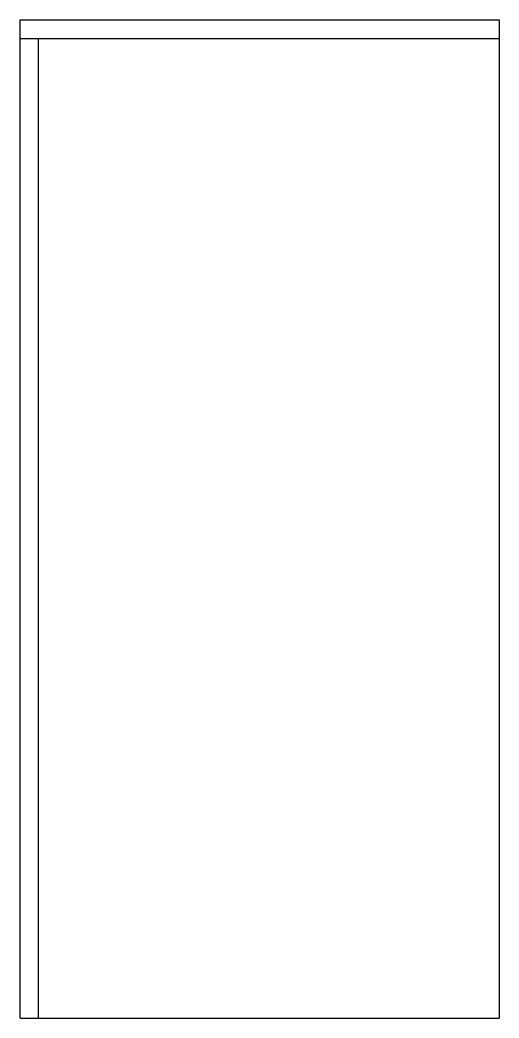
# Model space of a CAD drawing. Header units: inches. Extents: x 56 to 78.7, y -474.7 to -427.6.
import ezdxf

# ---------------------------------------------------------------- set-up
doc = ezdxf.new("R2010")
doc.units = ezdxf.units.IN
doc.header["$MEASUREMENT"] = 0
doc.layers.add('A101-Floorplan-1st-floor', color=7, linetype='Continuous', lineweight=9)

msp = doc.modelspace()

# ---------------------------------------------------------------- linework, layer by layer
at = {"layer": 'A101-Floorplan-1st-floor', "lineweight": 30}
for p, q in [((56.037, -427.598), (78.662, -427.598)), ((56.037, -427.598), (56.037, -428.473)), ((78.662, -427.598), (78.662, -474.729)), ((56.037, -428.473), (78.662, -428.473)), ((56.037, -428.473), (56.037, -474.729)), ((56.912, -474.729), (56.912, -428.473)), ((56.04, -474.729), (56.912, -474.729)), ((56.912, -474.729), (78.662, -474.729))]:
    msp.add_line(p, q, dxfattribs=at)

doc.saveas('drawing.dxf')
